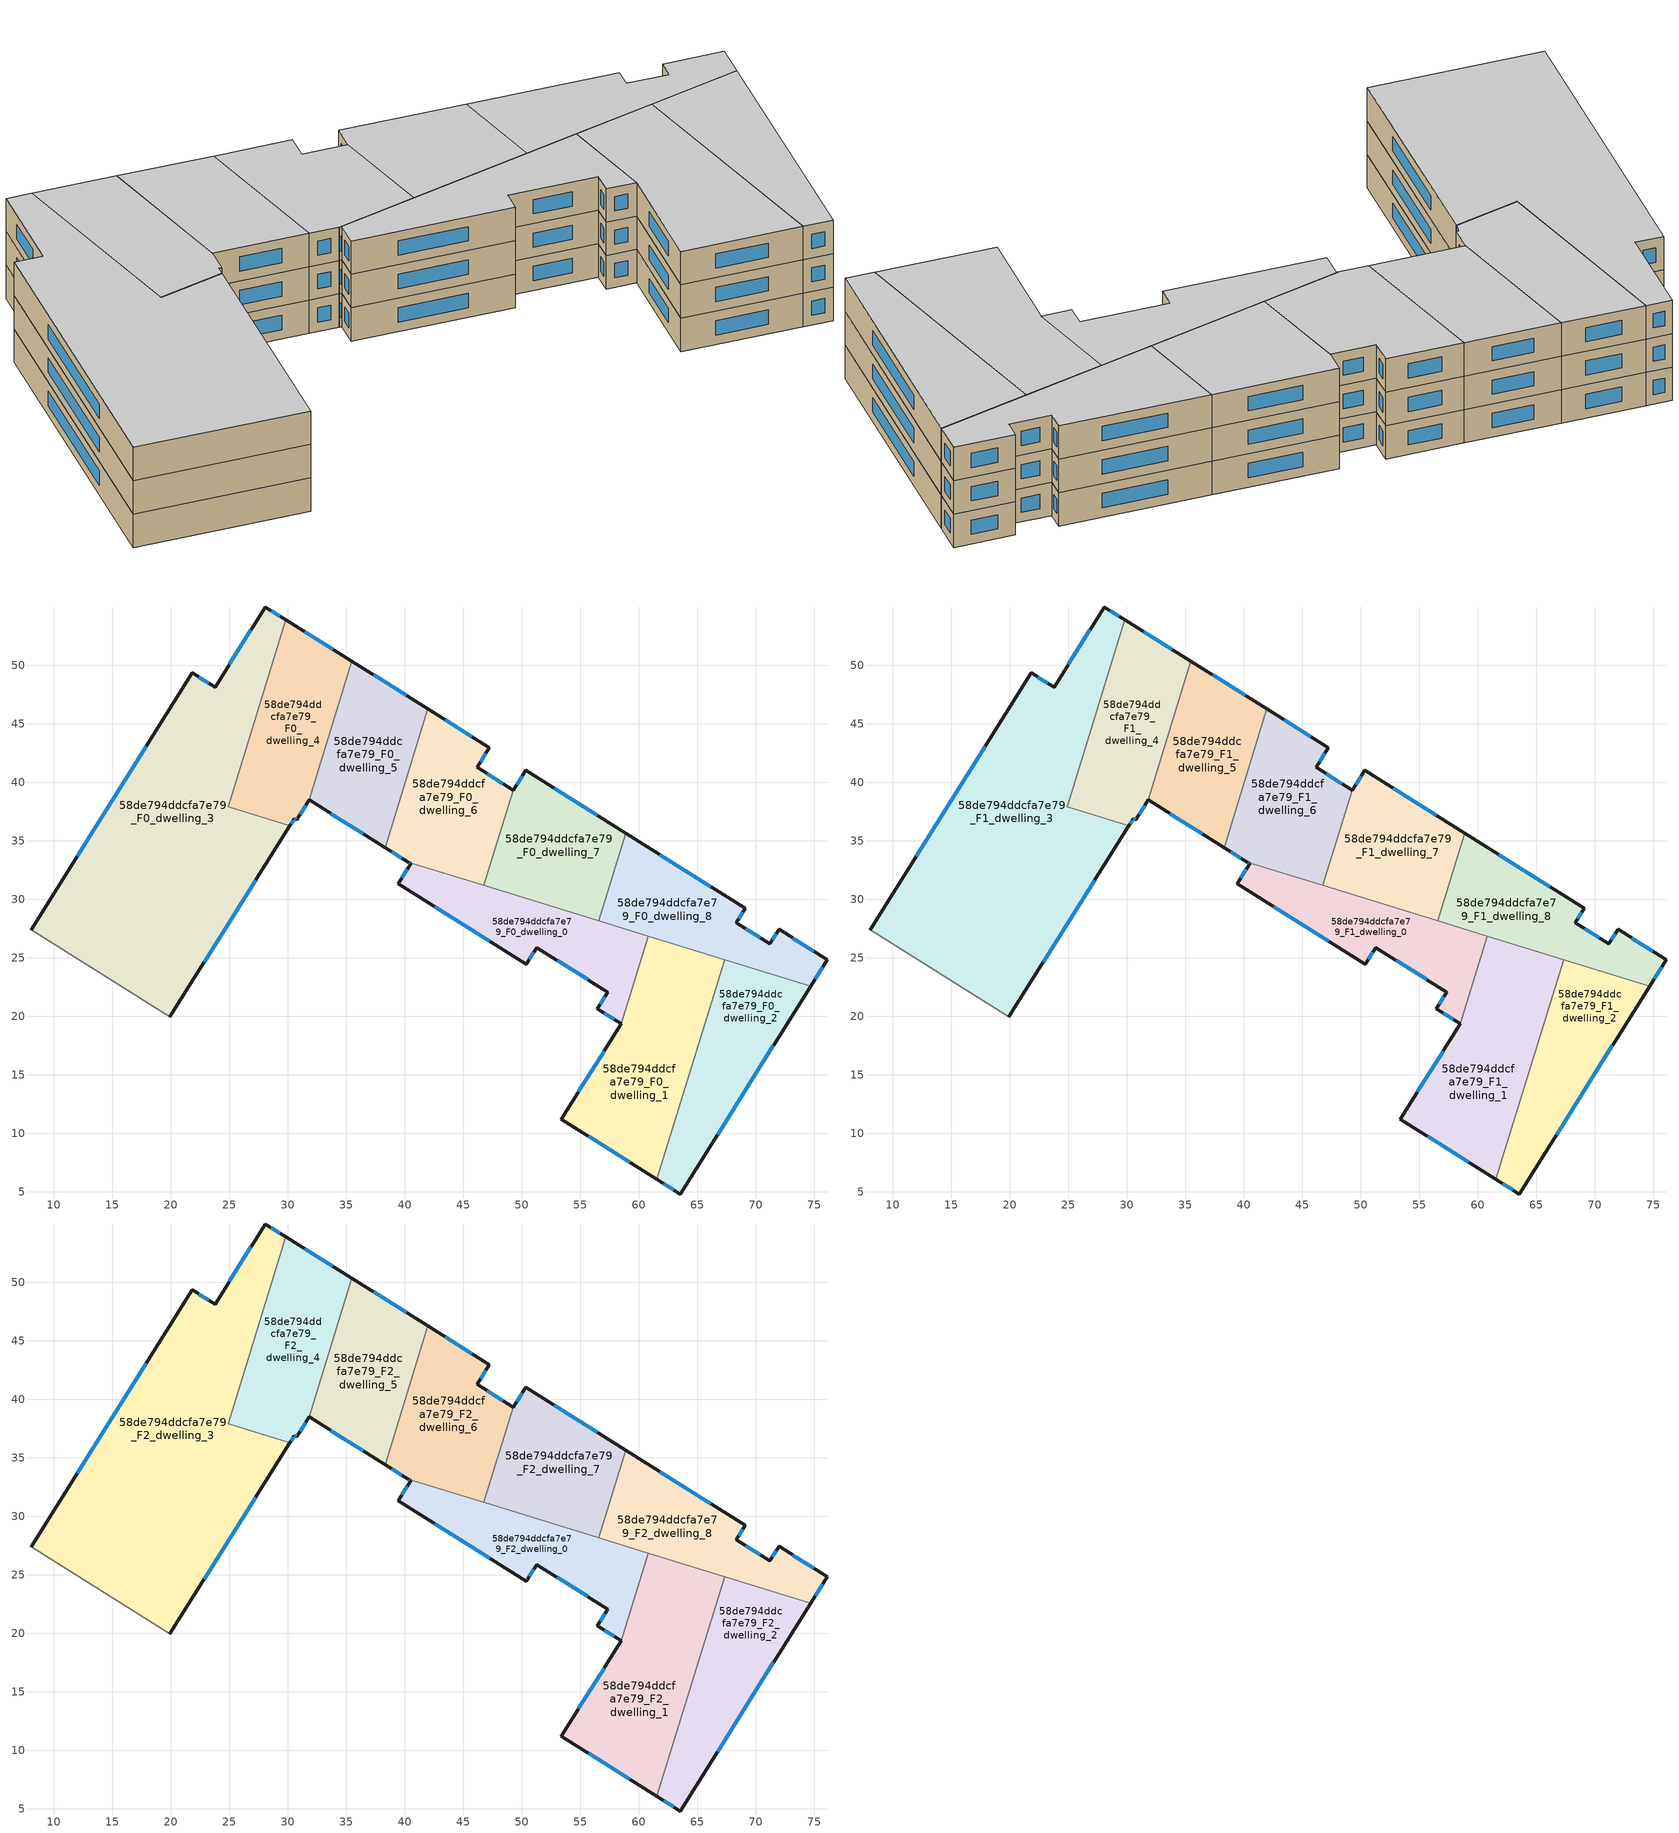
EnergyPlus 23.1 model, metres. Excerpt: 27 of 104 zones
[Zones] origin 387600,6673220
58de794ddcfa7e79_F0_dwelling_0
 floor ground (EU_floor_Construction): 60.82,26.85 58.51,19.36 56.47,20.63 57.36,22.06 51.29,25.87 50.4,24.45 39.44,31.32 40.51,33.04 40.32,33.16 z0
 wall outside (EU_wall_Construction): 40.32,33.16 40.51,33.04 39.44,31.32 50.4,24.45 51.29,25.87 57.36,22.06 56.47,20.63 58.51,19.36 z0:3
 wall to 58de794ddcfa7e79_F0_dwelling_1 (EU_wall_Construction): 58.51,19.36 60.82,26.85 z0:3
 wall to 58de794ddcfa7e79_F0_dwelling_7 (EU_wall_Construction): 56.57,28.16 46.78,31.17 z0:3
 wall to 58de794ddcfa7e79_F0_dwelling_6 (EU_wall_Construction): 46.78,31.17 40.32,33.16 z0:3
 wall to 58de794ddcfa7e79_F0_dwelling_8 (EU_wall_Construction): 60.81,26.85 56.57,28.16 z0:3
 window (EU_Window_Construction): 40.21,32.55 39.75,31.81 / 40.37,33.13 40.46,33.07 / 57.06,20.27 57.93,19.72 / 57.11,21.66 56.73,21.04 / 53.03,24.78 55.63,23.15 / 50.66,24.85 51.04,25.46 / 42.57,29.36 47.27,26.41 z0.86:2.14
58de794ddcfa7e79_F0_dwelling_1
 floor ground (EU_floor_Construction): 67.35,24.84 61.56,6.06 53.38,11.19 58.51,19.36 60.82,26.85 z0
 wall outside (EU_wall_Construction): 58.51,19.36 53.38,11.19 61.56,6.06 z0:3
 wall to 58de794ddcfa7e79_F0_dwelling_2 (EU_wall_Construction): 61.56,6.06 67.35,24.84 z0:3
 wall to 58de794ddcfa7e79_F0_dwelling_8 (EU_wall_Construction): 67.35,24.84 60.82,26.85 z0:3
 window (EU_Window_Construction): 55.72,9.72 59.23,7.52 / 57.04,17.03 54.85,13.53 z0.86:2.14
58de794ddcfa7e79_F0_dwelling_2
 floor ground (EU_floor_Construction): 74.7,22.58 63.55,4.81 61.56,6.06 67.35,24.84 z0
 wall outside (EU_wall_Construction): 61.56,6.06 63.55,4.81 74.7,22.58 z0:3
 wall to 58de794ddcfa7e79_F0_dwelling_8 (EU_wall_Construction): 74.7,22.58 67.35,24.84 z0:3
 window (EU_Window_Construction): 66.74,9.89 71.52,17.5 / 62.13,5.7 62.98,5.17 z0.86:2.14
58de794ddcfa7e79_F0_dwelling_3
 floor ground (EU_floor_Construction): 29.83,53.88 24.91,37.9 30.19,36.28 19.94,19.95 8.09,27.39 21.86,49.33 23.8,48.11 28.1,54.97 z0
 wall outside (EU_wall_Construction): 29.83,53.88 28.1,54.97 23.8,48.11 21.86,49.33 8.09,27.39 / 19.94,19.95 30.19,36.28 z0:3
 wall to 58de794ddcfa7e79_F0_dwelling_4 (EU_wall_Construction): 30.19,36.28 24.91,37.9 29.83,53.88 z0:3
 wall adiabatic (EU_wall_Construction): 8.09,27.39 19.94,19.95 z0:3
 window (EU_Window_Construction): 23.24,48.46 22.41,48.98 / 26.87,53.01 25.03,50.07 / 29.34,54.19 28.59,54.66 / 22.87,24.62 27.26,31.61 / 17.92,43.07 12.02,33.66 z0.86:2.14
58de794ddcfa7e79_F0_dwelling_4
 floor ground (EU_floor_Construction): 35.49,50.33 31.84,38.48 30.76,36.77 30.57,36.89 30.19,36.28 24.91,37.9 29.83,53.88 z0
 wall outside (EU_wall_Construction): 35.49,50.33 29.83,53.88 / 30.19,36.28 30.57,36.89 30.76,36.77 31.84,38.48 z0:3
 wall to 58de794ddcfa7e79_F0_dwelling_5 (EU_wall_Construction): 31.84,38.48 35.49,50.33 z0:3
 window (EU_Window_Construction): 33.87,51.35 31.45,52.87 / 31.07,37.26 31.53,37.99 / 30.63,36.86 30.71,36.8 / 30.3,36.45 30.46,36.72 z0.86:2.14
58de794ddcfa7e79_F0_dwelling_5
 floor ground (EU_floor_Construction): 41.98,46.26 38.33,34.41 31.84,38.48 35.49,50.33 z0
 wall outside (EU_wall_Construction): 41.98,46.26 35.49,50.33 / 31.84,38.48 38.33,34.41 z0:3
 wall to 58de794ddcfa7e79_F0_dwelling_6 (EU_wall_Construction): 38.33,34.41 41.98,46.26 z0:3
 window (EU_Window_Construction): 40.12,47.42 37.34,49.17 / 33.69,37.32 36.47,35.57 z0.86:2.14
58de794ddcfa7e79_F0_dwelling_6
 floor ground (EU_floor_Construction): 47.25,42.95 46.2,41.27 49.29,39.32 46.78,31.17 40.32,33.16 38.33,34.41 41.98,46.26 z0
 wall outside (EU_wall_Construction): 38.33,34.41 40.32,33.16 / 49.29,39.32 46.2,41.27 47.25,42.95 41.98,46.26 z0:3
 wall to 58de794ddcfa7e79_F0_dwelling_7 (EU_wall_Construction): 46.78,31.17 49.29,39.32 z0:3
 window (EU_Window_Construction): 38.9,34.05 39.75,33.52 / 45.74,43.89 43.48,45.31 / 46.5,41.75 46.95,42.47 / 48.41,39.87 47.08,40.71 z0.86:2.14
58de794ddcfa7e79_F0_dwelling_7
 floor ground (EU_floor_Construction): 58.88,35.65 56.57,28.16 46.78,31.17 49.29,39.32 50.35,41 z0
 wall outside (EU_wall_Construction): 58.88,35.65 50.35,41 49.29,39.32 z0:3
 wall to 58de794ddcfa7e79_F0_dwelling_8 (EU_wall_Construction): 56.57,28.16 58.88,35.65 z0:3
 window (EU_Window_Construction): 50.05,40.52 49.59,39.8 / 56.44,37.18 52.79,39.47 z0.86:2.14
58de794ddcfa7e79_F0_dwelling_8
 floor ground (EU_floor_Construction): 71.99,27.42 76.12,24.83 74.7,22.58 56.57,28.16 58.88,35.65 69.1,29.24 68.32,27.99 71.21,26.18 z0
 wall outside (EU_wall_Construction): 74.7,22.58 76.12,24.83 71.99,27.42 71.21,26.18 68.32,27.99 69.1,29.24 58.88,35.65 z0:3
 window (EU_Window_Construction): 71.77,27.07 71.43,26.53 / 74.94,25.57 73.17,26.68 / 75.11,23.22 75.71,24.19 / 66.18,31.07 61.8,33.82 / 68.54,28.35 68.87,28.88 / 70.38,26.7 69.14,27.47 z0.86:2.14
58de794ddcfa7e79_F1_dwelling_0
 floor to 58de794ddcfa7e79_F0_dwelling_0 (EU_floor_Construction): 60.82,26.85 58.51,19.36 56.47,20.63 57.36,22.06 51.29,25.87 50.4,24.45 39.44,31.32 40.51,33.04 40.32,33.16 z3
 wall outside (EU_wall_Construction): 40.32,33.16 40.51,33.04 39.44,31.32 50.4,24.45 51.29,25.87 57.36,22.06 56.47,20.63 58.51,19.36 z3:6
 wall to 58de794ddcfa7e79_F1_dwelling_1 (EU_wall_Construction): 58.51,19.36 60.82,26.85 z3:6
 wall to 58de794ddcfa7e79_F1_dwelling_7 (EU_wall_Construction): 56.57,28.16 46.78,31.17 z3:6
 wall to 58de794ddcfa7e79_F1_dwelling_6 (EU_wall_Construction): 46.78,31.17 40.32,33.16 z3:6
 wall to 58de794ddcfa7e79_F1_dwelling_8 (EU_wall_Construction): 60.81,26.85 56.57,28.16 z3:6
 window (EU_Window_Construction): 40.21,32.55 39.75,31.81 / 40.37,33.13 40.46,33.07 / 57.06,20.27 57.93,19.72 / 57.11,21.66 56.73,21.04 / 53.03,24.78 55.63,23.15 / 50.66,24.85 51.04,25.46 / 42.57,29.36 47.27,26.41 z3.86:5.14
58de794ddcfa7e79_F1_dwelling_1
 floor to 58de794ddcfa7e79_F0_dwelling_1 (EU_floor_Construction): 67.35,24.84 61.56,6.06 53.38,11.19 58.51,19.36 60.82,26.85 z3
 wall outside (EU_wall_Construction): 58.51,19.36 53.38,11.19 61.56,6.06 z3:6
 wall to 58de794ddcfa7e79_F1_dwelling_2 (EU_wall_Construction): 61.56,6.06 67.35,24.84 z3:6
 wall to 58de794ddcfa7e79_F1_dwelling_8 (EU_wall_Construction): 67.35,24.84 60.82,26.85 z3:6
 window (EU_Window_Construction): 55.72,9.72 59.23,7.52 / 57.04,17.03 54.85,13.53 z3.86:5.14
58de794ddcfa7e79_F1_dwelling_2
 floor to 58de794ddcfa7e79_F0_dwelling_2 (EU_floor_Construction): 74.7,22.58 63.55,4.81 61.56,6.06 67.35,24.84 z3
 wall outside (EU_wall_Construction): 61.56,6.06 63.55,4.81 74.7,22.58 z3:6
 wall to 58de794ddcfa7e79_F1_dwelling_8 (EU_wall_Construction): 74.7,22.58 67.35,24.84 z3:6
 window (EU_Window_Construction): 66.74,9.89 71.52,17.5 / 62.13,5.7 62.98,5.17 z3.86:5.14
58de794ddcfa7e79_F1_dwelling_3
 floor to 58de794ddcfa7e79_F0_dwelling_3 (EU_floor_Construction): 29.83,53.88 24.91,37.9 30.19,36.28 19.94,19.95 8.09,27.39 21.86,49.33 23.8,48.11 28.1,54.97 z3
 wall outside (EU_wall_Construction): 29.83,53.88 28.1,54.97 23.8,48.11 21.86,49.33 8.09,27.39 / 19.94,19.95 30.19,36.28 z3:6
 wall to 58de794ddcfa7e79_F1_dwelling_4 (EU_wall_Construction): 30.19,36.28 24.91,37.9 29.83,53.88 z3:6
 wall adiabatic (EU_wall_Construction): 8.09,27.39 19.94,19.95 z3:6
 window (EU_Window_Construction): 23.24,48.46 22.41,48.98 / 26.87,53.01 25.03,50.07 / 29.34,54.19 28.59,54.66 / 22.87,24.62 27.26,31.61 / 17.92,43.07 12.02,33.66 z3.86:5.14
58de794ddcfa7e79_F1_dwelling_4
 floor to 58de794ddcfa7e79_F0_dwelling_4 (EU_floor_Construction): 35.49,50.33 31.84,38.48 30.76,36.77 30.57,36.89 30.19,36.28 24.91,37.9 29.83,53.88 z3
 wall outside (EU_wall_Construction): 35.49,50.33 29.83,53.88 / 30.19,36.28 30.57,36.89 30.76,36.77 31.84,38.48 z3:6
 wall to 58de794ddcfa7e79_F1_dwelling_5 (EU_wall_Construction): 31.84,38.48 35.49,50.33 z3:6
 window (EU_Window_Construction): 33.87,51.35 31.45,52.87 / 31.07,37.26 31.53,37.99 / 30.63,36.86 30.71,36.8 / 30.3,36.45 30.46,36.72 z3.86:5.14
58de794ddcfa7e79_F1_dwelling_5
 floor to 58de794ddcfa7e79_F0_dwelling_5 (EU_floor_Construction): 41.98,46.26 38.33,34.41 31.84,38.48 35.49,50.33 z3
 wall outside (EU_wall_Construction): 41.98,46.26 35.49,50.33 / 31.84,38.48 38.33,34.41 z3:6
 wall to 58de794ddcfa7e79_F1_dwelling_6 (EU_wall_Construction): 38.33,34.41 41.98,46.26 z3:6
 window (EU_Window_Construction): 40.12,47.42 37.34,49.17 / 33.69,37.32 36.47,35.57 z3.86:5.14
58de794ddcfa7e79_F1_dwelling_6
 floor to 58de794ddcfa7e79_F0_dwelling_6 (EU_floor_Construction): 47.25,42.95 46.2,41.27 49.29,39.32 46.78,31.17 40.32,33.16 38.33,34.41 41.98,46.26 z3
 wall outside (EU_wall_Construction): 38.33,34.41 40.32,33.16 / 49.29,39.32 46.2,41.27 47.25,42.95 41.98,46.26 z3:6
 wall to 58de794ddcfa7e79_F1_dwelling_7 (EU_wall_Construction): 46.78,31.17 49.29,39.32 z3:6
 window (EU_Window_Construction): 38.9,34.05 39.75,33.52 / 45.74,43.89 43.48,45.31 / 46.5,41.75 46.95,42.47 / 48.41,39.87 47.08,40.71 z3.86:5.14
58de794ddcfa7e79_F1_dwelling_7
 floor to 58de794ddcfa7e79_F0_dwelling_7 (EU_floor_Construction): 58.88,35.65 56.57,28.16 46.78,31.17 49.29,39.32 50.35,41 z3
 wall outside (EU_wall_Construction): 58.88,35.65 50.35,41 49.29,39.32 z3:6
 wall to 58de794ddcfa7e79_F1_dwelling_8 (EU_wall_Construction): 56.57,28.16 58.88,35.65 z3:6
 window (EU_Window_Construction): 50.05,40.52 49.59,39.8 / 56.44,37.18 52.79,39.47 z3.86:5.14
58de794ddcfa7e79_F1_dwelling_8
 floor to 58de794ddcfa7e79_F0_dwelling_8 (EU_floor_Construction): 71.99,27.42 76.12,24.83 74.7,22.58 56.57,28.16 58.88,35.65 69.1,29.24 68.32,27.99 71.21,26.18 z3
 wall outside (EU_wall_Construction): 74.7,22.58 76.12,24.83 71.99,27.42 71.21,26.18 68.32,27.99 69.1,29.24 58.88,35.65 z3:6
 window (EU_Window_Construction): 71.77,27.07 71.43,26.53 / 74.94,25.57 73.17,26.68 / 75.11,23.22 75.71,24.19 / 66.18,31.07 61.8,33.82 / 68.54,28.35 68.87,28.88 / 70.38,26.7 69.14,27.47 z3.86:5.14
58de794ddcfa7e79_F2_dwelling_0
 floor to 58de794ddcfa7e79_F1_dwelling_0 (EU_floor_Construction): 60.82,26.85 58.51,19.36 56.47,20.63 57.36,22.06 51.29,25.87 50.4,24.45 39.44,31.32 40.51,33.04 40.32,33.16 z6
 wall outside (EU_wall_Construction): 40.32,33.16 40.51,33.04 39.44,31.32 50.4,24.45 51.29,25.87 57.36,22.06 56.47,20.63 58.51,19.36 z6:9
 wall to 58de794ddcfa7e79_F2_dwelling_1 (EU_wall_Construction): 58.51,19.36 60.82,26.85 z6:9
 wall to 58de794ddcfa7e79_F2_dwelling_7 (EU_wall_Construction): 56.57,28.16 46.78,31.17 z6:9
 wall to 58de794ddcfa7e79_F2_dwelling_6 (EU_wall_Construction): 46.78,31.17 40.32,33.16 z6:9
 wall to 58de794ddcfa7e79_F2_dwelling_8 (EU_wall_Construction): 60.81,26.85 56.57,28.16 z6:9
 window (EU_Window_Construction): 40.21,32.55 39.75,31.81 / 40.37,33.13 40.46,33.07 / 57.06,20.27 57.93,19.72 / 57.11,21.66 56.73,21.04 / 53.03,24.78 55.63,23.15 / 50.66,24.85 51.04,25.46 / 42.57,29.36 47.27,26.41 z6.86:8.14
 ceiling to 58de794ddcfa7e79_F3_dwelling_0 (EU_floor_Construction): 58.51,19.36 60.82,26.85 40.32,33.16 40.51,33.04 39.44,31.32 50.4,24.45 51.29,25.87 57.36,22.06 56.47,20.63 z9
58de794ddcfa7e79_F2_dwelling_1
 floor to 58de794ddcfa7e79_F1_dwelling_1 (EU_floor_Construction): 67.35,24.84 61.56,6.06 53.38,11.19 58.51,19.36 60.82,26.85 z6
 wall outside (EU_wall_Construction): 58.51,19.36 53.38,11.19 61.56,6.06 z6:9
 wall to 58de794ddcfa7e79_F2_dwelling_2 (EU_wall_Construction): 61.56,6.06 67.35,24.84 z6:9
 wall to 58de794ddcfa7e79_F2_dwelling_8 (EU_wall_Construction): 67.35,24.84 60.82,26.85 z6:9
 window (EU_Window_Construction): 55.72,9.72 59.23,7.52 / 57.04,17.03 54.85,13.53 z6.86:8.14
 ceiling to 58de794ddcfa7e79_F3_dwelling_1 (EU_floor_Construction): 61.56,6.06 67.35,24.84 60.82,26.85 58.51,19.36 53.38,11.19 z9
58de794ddcfa7e79_F2_dwelling_2
 floor to 58de794ddcfa7e79_F1_dwelling_2 (EU_floor_Construction): 74.7,22.58 63.55,4.81 61.56,6.06 67.35,24.84 z6
 wall outside (EU_wall_Construction): 61.56,6.06 63.55,4.81 74.7,22.58 z6:9
 wall to 58de794ddcfa7e79_F2_dwelling_8 (EU_wall_Construction): 74.7,22.58 67.35,24.84 z6:9
 window (EU_Window_Construction): 66.74,9.89 71.52,17.5 / 62.13,5.7 62.98,5.17 z6.86:8.14
 ceiling to 58de794ddcfa7e79_F3_dwelling_2 (EU_floor_Construction): 63.55,4.81 74.7,22.58 67.35,24.84 61.56,6.06 z9
58de794ddcfa7e79_F2_dwelling_3
 floor to 58de794ddcfa7e79_F1_dwelling_3 (EU_floor_Construction): 29.83,53.88 24.91,37.9 30.19,36.28 19.94,19.95 8.09,27.39 21.86,49.33 23.8,48.11 28.1,54.97 z6
 wall outside (EU_wall_Construction): 29.83,53.88 28.1,54.97 23.8,48.11 21.86,49.33 8.09,27.39 / 19.94,19.95 30.19,36.28 z6:9
 wall to 58de794ddcfa7e79_F2_dwelling_4 (EU_wall_Construction): 30.19,36.28 24.91,37.9 29.83,53.88 z6:9
 wall adiabatic (EU_wall_Construction): 8.09,27.39 19.94,19.95 z6:9
 window (EU_Window_Construction): 23.24,48.46 22.41,48.98 / 26.87,53.01 25.03,50.07 / 29.34,54.19 28.59,54.66 / 22.87,24.62 27.26,31.61 / 17.92,43.07 12.02,33.66 z6.86:8.14
 ceiling to 58de794ddcfa7e79_F3_dwelling_3 (EU_floor_Construction): 19.94,19.95 30.19,36.28 24.91,37.9 29.83,53.88 28.1,54.97 23.8,48.11 21.86,49.33 8.09,27.39 z9
58de794ddcfa7e79_F2_dwelling_4
 floor to 58de794ddcfa7e79_F1_dwelling_4 (EU_floor_Construction): 35.49,50.33 31.84,38.48 30.76,36.77 30.57,36.89 30.19,36.28 24.91,37.9 29.83,53.88 z6
 wall outside (EU_wall_Construction): 35.49,50.33 29.83,53.88 / 30.19,36.28 30.57,36.89 30.76,36.77 31.84,38.48 z6:9
 wall to 58de794ddcfa7e79_F2_dwelling_5 (EU_wall_Construction): 31.84,38.48 35.49,50.33 z6:9
 window (EU_Window_Construction): 33.87,51.35 31.45,52.87 / 31.07,37.26 31.53,37.99 / 30.63,36.86 30.71,36.8 / 30.3,36.45 30.46,36.72 z6.86:8.14
 ceiling to 58de794ddcfa7e79_F3_dwelling_4 (EU_floor_Construction): 31.84,38.48 35.49,50.33 29.83,53.88 24.91,37.9 30.19,36.28 30.57,36.89 30.76,36.77 z9
58de794ddcfa7e79_F2_dwelling_5
 floor to 58de794ddcfa7e79_F1_dwelling_5 (EU_floor_Construction): 41.98,46.26 38.33,34.41 31.84,38.48 35.49,50.33 z6
 wall outside (EU_wall_Construction): 41.98,46.26 35.49,50.33 / 31.84,38.48 38.33,34.41 z6:9
 wall to 58de794ddcfa7e79_F2_dwelling_6 (EU_wall_Construction): 38.33,34.41 41.98,46.26 z6:9
 window (EU_Window_Construction): 40.12,47.42 37.34,49.17 / 33.69,37.32 36.47,35.57 z6.86:8.14
 ceiling to 58de794ddcfa7e79_F3_dwelling_5 (EU_floor_Construction): 38.33,34.41 41.98,46.26 35.49,50.33 31.84,38.48 z9
58de794ddcfa7e79_F2_dwelling_6
 floor to 58de794ddcfa7e79_F1_dwelling_6 (EU_floor_Construction): 47.25,42.95 46.2,41.27 49.29,39.32 46.78,31.17 40.32,33.16 38.33,34.41 41.98,46.26 z6
 wall outside (EU_wall_Construction): 38.33,34.41 40.32,33.16 / 49.29,39.32 46.2,41.27 47.25,42.95 41.98,46.26 z6:9
 wall to 58de794ddcfa7e79_F2_dwelling_7 (EU_wall_Construction): 46.78,31.17 49.29,39.32 z6:9
 window (EU_Window_Construction): 38.9,34.05 39.75,33.52 / 45.74,43.89 43.48,45.31 / 46.5,41.75 46.95,42.47 / 48.41,39.87 47.08,40.71 z6.86:8.14
 ceiling to 58de794ddcfa7e79_F3_dwelling_6 (EU_floor_Construction): 46.78,31.17 49.29,39.32 46.2,41.27 47.25,42.95 41.98,46.26 38.33,34.41 40.32,33.16 z9
58de794ddcfa7e79_F2_dwelling_7
 floor to 58de794ddcfa7e79_F1_dwelling_7 (EU_floor_Construction): 58.88,35.65 56.57,28.16 46.78,31.17 49.29,39.32 50.35,41 z6
 wall outside (EU_wall_Construction): 58.88,35.65 50.35,41 49.29,39.32 z6:9
 wall to 58de794ddcfa7e79_F2_dwelling_8 (EU_wall_Construction): 56.57,28.16 58.88,35.65 z6:9
 window (EU_Window_Construction): 50.05,40.52 49.59,39.8 / 56.44,37.18 52.79,39.47 z6.86:8.14
 ceiling to 58de794ddcfa7e79_F3_dwelling_7 (EU_floor_Construction): 56.57,28.16 58.88,35.65 50.35,41 49.29,39.32 46.78,31.17 z9
58de794ddcfa7e79_F2_dwelling_8
 floor to 58de794ddcfa7e79_F1_dwelling_8 (EU_floor_Construction): 71.99,27.42 76.12,24.83 74.7,22.58 56.57,28.16 58.88,35.65 69.1,29.24 68.32,27.99 71.21,26.18 z6
 wall outside (EU_wall_Construction): 74.7,22.58 76.12,24.83 71.99,27.42 71.21,26.18 68.32,27.99 69.1,29.24 58.88,35.65 z6:9
 window (EU_Window_Construction): 71.77,27.07 71.43,26.53 / 74.94,25.57 73.17,26.68 / 75.11,23.22 75.71,24.19 / 66.18,31.07 61.8,33.82 / 68.54,28.35 68.87,28.88 / 70.38,26.7 69.14,27.47 z6.86:8.14
 ceiling to 58de794ddcfa7e79_F3_dwelling_8 (EU_floor_Construction): 74.7,22.58 76.12,24.83 71.99,27.42 71.21,26.18 68.32,27.99 69.1,29.24 58.88,35.65 56.57,28.16 z9
[Building]
EU S2 Campaign: North Axis=0; Terrain=City; Solar Distribution=FullExterior
[Site:Location]
Helsinki-Vantaa.AP: Latitude=60.317; Longitude=24.963; Time Zone=2; Elevation=54.6
[SizingPeriod:WeatherFileDays]
AnnualSizingPeriod: Begin Month=1; Begin Day of Month=1; End Month=12; End Day of Month=31; Day of Week for Start Day=Monday; Use Weather File Daylight Saving Period=No; Use Weather File Rain and Snow Indicators=No
[MATERIAL]
EU_InternalMass_Material: Roughness=MediumRough; Thickness=0.1; Conductivity=1; Density=1800; Specific Heat=900; Thermal Absorptance=0.9; Solar Absorptance=0.7; Visible Absorptance=0.7
[MATERIAL:NOMASS] Roughness=MediumRough; Thermal Absorptance=0.9; Solar Absorptance=0.7; Visible Absorptance=0.7
Name | Thermal Resistance
EU_wall_NoMass | 5.91765
EU_floor_NoMass | 6.2875
[WINDOWMATERIAL:SIMPLEGLAZINGSYSTEM]
EU_Window_SimpleGlazing: UFactor=0.994035; Solar Heat Gain Coefficient=0.7; Visible Transmittance=0.7
[CONSTRUCTION]
EU_wall_Construction: EU_wall_NoMass
EU_floor_Construction: EU_floor_NoMass
EU_Window_Construction: EU_Window_SimpleGlazing
EU_InternalMass_Construction: EU_InternalMass_Material
[ZONE] Type=1; Multiplier=1; Ceiling Height=autocalculate; Floor Area=autocalculate; Part of Total Floor Area=Yes
Name | Volume
58de794ddcfa7e79_F0_dwelling_0; 58de794ddcfa7e79_F1_dwelling_0; 58de794ddcfa7e79_F2_dwelling_0 | 283.638
58de794ddcfa7e79_F0_dwelling_1; 58de794ddcfa7e79_F1_dwelling_1; 58de794ddcfa7e79_F2_dwelling_1 | 421.529
58de794ddcfa7e79_F0_dwelling_2; 58de794ddcfa7e79_F1_dwelling_2; 58de794ddcfa7e79_F2_dwelling_2 | 300.791
58de794ddcfa7e79_F0_dwelling_3; 58de794ddcfa7e79_F1_dwelling_3; 58de794ddcfa7e79_F2_dwelling_3 | 1019.98
58de794ddcfa7e79_F0_dwelling_4; 58de794ddcfa7e79_F1_dwelling_4; 58de794ddcfa7e79_F2_dwelling_4 | 303.579
58de794ddcfa7e79_F0_dwelling_5; 58de794ddcfa7e79_F1_dwelling_5; 58de794ddcfa7e79_F2_dwelling_5 | 275.238
58de794ddcfa7e79_F0_dwelling_6; 58de794ddcfa7e79_F1_dwelling_6; 58de794ddcfa7e79_F2_dwelling_6 | 297.292
58de794ddcfa7e79_F0_dwelling_7; 58de794ddcfa7e79_F1_dwelling_7; 58de794ddcfa7e79_F2_dwelling_7 | 281.511
58de794ddcfa7e79_F0_dwelling_8; 58de794ddcfa7e79_F1_dwelling_8; 58de794ddcfa7e79_F2_dwelling_8 | 289.388
[INTERNALMASS] Construction=EU_InternalMass_Construction
Name | Zone or ZoneList | Surface Area
58de794ddcfa7e79_F0_dwelling_0_EU_InternalMass | 58de794ddcfa7e79_F0_dwelling_0 | 94.546
58de794ddcfa7e79_F0_dwelling_1_EU_InternalMass | 58de794ddcfa7e79_F0_dwelling_1 | 140.51
58de794ddcfa7e79_F0_dwelling_2_EU_InternalMass | 58de794ddcfa7e79_F0_dwelling_2 | 100.264
58de794ddcfa7e79_F0_dwelling_3_EU_InternalMass | 58de794ddcfa7e79_F0_dwelling_3 | 339.994
58de794ddcfa7e79_F0_dwelling_4_EU_InternalMass | 58de794ddcfa7e79_F0_dwelling_4 | 101.193
58de794ddcfa7e79_F0_dwelling_5_EU_InternalMass | 58de794ddcfa7e79_F0_dwelling_5 | 91.7463
58de794ddcfa7e79_F0_dwelling_6_EU_InternalMass | 58de794ddcfa7e79_F0_dwelling_6 | 99.0975
58de794ddcfa7e79_F0_dwelling_7_EU_InternalMass | 58de794ddcfa7e79_F0_dwelling_7 | 93.8366
58de794ddcfa7e79_F0_dwelling_8_EU_InternalMass | 58de794ddcfa7e79_F0_dwelling_8 | 96.4626
58de794ddcfa7e79_F1_dwelling_0_EU_InternalMass | 58de794ddcfa7e79_F1_dwelling_0 | 94.546
58de794ddcfa7e79_F1_dwelling_1_EU_InternalMass | 58de794ddcfa7e79_F1_dwelling_1 | 140.51
58de794ddcfa7e79_F1_dwelling_2_EU_InternalMass | 58de794ddcfa7e79_F1_dwelling_2 | 100.264
58de794ddcfa7e79_F1_dwelling_3_EU_InternalMass | 58de794ddcfa7e79_F1_dwelling_3 | 339.994
58de794ddcfa7e79_F1_dwelling_4_EU_InternalMass | 58de794ddcfa7e79_F1_dwelling_4 | 101.193
58de794ddcfa7e79_F1_dwelling_5_EU_InternalMass | 58de794ddcfa7e79_F1_dwelling_5 | 91.7463
58de794ddcfa7e79_F1_dwelling_6_EU_InternalMass | 58de794ddcfa7e79_F1_dwelling_6 | 99.0975
58de794ddcfa7e79_F1_dwelling_7_EU_InternalMass | 58de794ddcfa7e79_F1_dwelling_7 | 93.8366
58de794ddcfa7e79_F1_dwelling_8_EU_InternalMass | 58de794ddcfa7e79_F1_dwelling_8 | 96.4626
58de794ddcfa7e79_F2_dwelling_0_EU_InternalMass | 58de794ddcfa7e79_F2_dwelling_0 | 94.546
58de794ddcfa7e79_F2_dwelling_1_EU_InternalMass | 58de794ddcfa7e79_F2_dwelling_1 | 140.51
58de794ddcfa7e79_F2_dwelling_2_EU_InternalMass | 58de794ddcfa7e79_F2_dwelling_2 | 100.264
58de794ddcfa7e79_F2_dwelling_3_EU_InternalMass | 58de794ddcfa7e79_F2_dwelling_3 | 339.994
58de794ddcfa7e79_F2_dwelling_4_EU_InternalMass | 58de794ddcfa7e79_F2_dwelling_4 | 101.193
58de794ddcfa7e79_F2_dwelling_5_EU_InternalMass | 58de794ddcfa7e79_F2_dwelling_5 | 91.7463
58de794ddcfa7e79_F2_dwelling_6_EU_InternalMass | 58de794ddcfa7e79_F2_dwelling_6 | 99.0975
58de794ddcfa7e79_F2_dwelling_7_EU_InternalMass | 58de794ddcfa7e79_F2_dwelling_7 | 93.8366
58de794ddcfa7e79_F2_dwelling_8_EU_InternalMass | 58de794ddcfa7e79_F2_dwelling_8 | 96.4626
[OTHEREQUIPMENT] Fuel Type=Electricity; Design Level Calculation Method=Watts/Area; Power per Zone Floor Area=1; Fraction Latent=0; Fraction Radiant=0; Fraction Lost=0; Carbon Dioxide Generation Rate=0; EndUse Subcategory=EU_Step8_InternalGains
Name | Zone or ZoneList or Space or SpaceList | Schedule
EU_Step8_InternalGain_58de794ddcfa7e79_F0_dwelling_0_f000 | 58de794ddcfa7e79_F0_dwelling_0 | EU_Step8_GainSchedule_58de794ddcfa7e79_F0_dwelling_0_f000
EU_Step8_InternalGain_58de794ddcfa7e79_F0_dwelling_1_f000 | 58de794ddcfa7e79_F0_dwelling_1 | EU_Step8_GainSchedule_58de794ddcfa7e79_F0_dwelling_1_f000
EU_Step8_InternalGain_58de794ddcfa7e79_F0_dwelling_2_f000 | 58de794ddcfa7e79_F0_dwelling_2 | EU_Step8_GainSchedule_58de794ddcfa7e79_F0_dwelling_2_f000
EU_Step8_InternalGain_58de794ddcfa7e79_F0_dwelling_3_f000 | 58de794ddcfa7e79_F0_dwelling_3 | EU_Step8_GainSchedule_58de794ddcfa7e79_F0_dwelling_3_f000
EU_Step8_InternalGain_58de794ddcfa7e79_F0_dwelling_4_f000 | 58de794ddcfa7e79_F0_dwelling_4 | EU_Step8_GainSchedule_58de794ddcfa7e79_F0_dwelling_4_f000
EU_Step8_InternalGain_58de794ddcfa7e79_F0_dwelling_5_f000 | 58de794ddcfa7e79_F0_dwelling_5 | EU_Step8_GainSchedule_58de794ddcfa7e79_F0_dwelling_5_f000
EU_Step8_InternalGain_58de794ddcfa7e79_F0_dwelling_6_f000 | 58de794ddcfa7e79_F0_dwelling_6 | EU_Step8_GainSchedule_58de794ddcfa7e79_F0_dwelling_6_f000
EU_Step8_InternalGain_58de794ddcfa7e79_F0_dwelling_7_f000 | 58de794ddcfa7e79_F0_dwelling_7 | EU_Step8_GainSchedule_58de794ddcfa7e79_F0_dwelling_7_f000
EU_Step8_InternalGain_58de794ddcfa7e79_F0_dwelling_8_f000 | 58de794ddcfa7e79_F0_dwelling_8 | EU_Step8_GainSchedule_58de794ddcfa7e79_F0_dwelling_8_f000
EU_Step8_InternalGain_58de794ddcfa7e79_F1_dwelling_0_f000 | 58de794ddcfa7e79_F1_dwelling_0 | EU_Step8_GainSchedule_58de794ddcfa7e79_F1_dwelling_0_f000
EU_Step8_InternalGain_58de794ddcfa7e79_F1_dwelling_1_f000 | 58de794ddcfa7e79_F1_dwelling_1 | EU_Step8_GainSchedule_58de794ddcfa7e79_F1_dwelling_1_f000
EU_Step8_InternalGain_58de794ddcfa7e79_F1_dwelling_2_f000 | 58de794ddcfa7e79_F1_dwelling_2 | EU_Step8_GainSchedule_58de794ddcfa7e79_F1_dwelling_2_f000
EU_Step8_InternalGain_58de794ddcfa7e79_F1_dwelling_3_f000 | 58de794ddcfa7e79_F1_dwelling_3 | EU_Step8_GainSchedule_58de794ddcfa7e79_F1_dwelling_3_f000
EU_Step8_InternalGain_58de794ddcfa7e79_F1_dwelling_4_f000 | 58de794ddcfa7e79_F1_dwelling_4 | EU_Step8_GainSchedule_58de794ddcfa7e79_F1_dwelling_4_f000
EU_Step8_InternalGain_58de794ddcfa7e79_F1_dwelling_5_f000 | 58de794ddcfa7e79_F1_dwelling_5 | EU_Step8_GainSchedule_58de794ddcfa7e79_F1_dwelling_5_f000
EU_Step8_InternalGain_58de794ddcfa7e79_F1_dwelling_6_f000 | 58de794ddcfa7e79_F1_dwelling_6 | EU_Step8_GainSchedule_58de794ddcfa7e79_F1_dwelling_6_f000
EU_Step8_InternalGain_58de794ddcfa7e79_F1_dwelling_7_f000 | 58de794ddcfa7e79_F1_dwelling_7 | EU_Step8_GainSchedule_58de794ddcfa7e79_F1_dwelling_7_f000
EU_Step8_InternalGain_58de794ddcfa7e79_F1_dwelling_8_f000 | 58de794ddcfa7e79_F1_dwelling_8 | EU_Step8_GainSchedule_58de794ddcfa7e79_F1_dwelling_8_f000
EU_Step8_InternalGain_58de794ddcfa7e79_F2_dwelling_0_f000 | 58de794ddcfa7e79_F2_dwelling_0 | EU_Step8_GainSchedule_58de794ddcfa7e79_F2_dwelling_0_f000
EU_Step8_InternalGain_58de794ddcfa7e79_F2_dwelling_1_f000 | 58de794ddcfa7e79_F2_dwelling_1 | EU_Step8_GainSchedule_58de794ddcfa7e79_F2_dwelling_1_f000
EU_Step8_InternalGain_58de794ddcfa7e79_F2_dwelling_2_f000 | 58de794ddcfa7e79_F2_dwelling_2 | EU_Step8_GainSchedule_58de794ddcfa7e79_F2_dwelling_2_f000
EU_Step8_InternalGain_58de794ddcfa7e79_F2_dwelling_3_f000 | 58de794ddcfa7e79_F2_dwelling_3 | EU_Step8_GainSchedule_58de794ddcfa7e79_F2_dwelling_3_f000
EU_Step8_InternalGain_58de794ddcfa7e79_F2_dwelling_4_f000 | 58de794ddcfa7e79_F2_dwelling_4 | EU_Step8_GainSchedule_58de794ddcfa7e79_F2_dwelling_4_f000
EU_Step8_InternalGain_58de794ddcfa7e79_F2_dwelling_5_f000 | 58de794ddcfa7e79_F2_dwelling_5 | EU_Step8_GainSchedule_58de794ddcfa7e79_F2_dwelling_5_f000
EU_Step8_InternalGain_58de794ddcfa7e79_F2_dwelling_6_f000 | 58de794ddcfa7e79_F2_dwelling_6 | EU_Step8_GainSchedule_58de794ddcfa7e79_F2_dwelling_6_f000
EU_Step8_InternalGain_58de794ddcfa7e79_F2_dwelling_7_f000 | 58de794ddcfa7e79_F2_dwelling_7 | EU_Step8_GainSchedule_58de794ddcfa7e79_F2_dwelling_7_f000
EU_Step8_InternalGain_58de794ddcfa7e79_F2_dwelling_8_f000 | 58de794ddcfa7e79_F2_dwelling_8 | EU_Step8_GainSchedule_58de794ddcfa7e79_F2_dwelling_8_f000
[ZONEVENTILATION:DESIGNFLOWRATE] Schedule=EU_AlwaysOn; Design Flow Rate Calculation Method=AirChanges/Hour; Air Changes per Hour=0.596421; Ventilation Type=Natural; Fan Pressure Rise=0; Fan Total Efficiency=1; Constant Term Coefficient=1; Temperature Term Coefficient=0; Velocity Term Coefficient=0; Velocity Squared Term Coefficient=0; Minimum Indoor Temperature=-100; Maximum Indoor Temperature=100; Delta Temperature=-100; Minimum Outdoor Temperature=-100; Maximum Outdoor Temperature=100; Maximum Wind Speed=40
Name | Zone or ZoneList or Space or SpaceList
EU_ConstantAir_58de794ddcfa7e79_F0_dwelling_0 | 58de794ddcfa7e79_F0_dwelling_0
EU_ConstantAir_58de794ddcfa7e79_F0_dwelling_1 | 58de794ddcfa7e79_F0_dwelling_1
EU_ConstantAir_58de794ddcfa7e79_F0_dwelling_2 | 58de794ddcfa7e79_F0_dwelling_2
EU_ConstantAir_58de794ddcfa7e79_F0_dwelling_3 | 58de794ddcfa7e79_F0_dwelling_3
EU_ConstantAir_58de794ddcfa7e79_F0_dwelling_4 | 58de794ddcfa7e79_F0_dwelling_4
EU_ConstantAir_58de794ddcfa7e79_F0_dwelling_5 | 58de794ddcfa7e79_F0_dwelling_5
EU_ConstantAir_58de794ddcfa7e79_F0_dwelling_6 | 58de794ddcfa7e79_F0_dwelling_6
EU_ConstantAir_58de794ddcfa7e79_F0_dwelling_7 | 58de794ddcfa7e79_F0_dwelling_7
EU_ConstantAir_58de794ddcfa7e79_F0_dwelling_8 | 58de794ddcfa7e79_F0_dwelling_8
EU_ConstantAir_58de794ddcfa7e79_F1_dwelling_0 | 58de794ddcfa7e79_F1_dwelling_0
EU_ConstantAir_58de794ddcfa7e79_F1_dwelling_1 | 58de794ddcfa7e79_F1_dwelling_1
EU_ConstantAir_58de794ddcfa7e79_F1_dwelling_2 | 58de794ddcfa7e79_F1_dwelling_2
EU_ConstantAir_58de794ddcfa7e79_F1_dwelling_3 | 58de794ddcfa7e79_F1_dwelling_3
EU_ConstantAir_58de794ddcfa7e79_F1_dwelling_4 | 58de794ddcfa7e79_F1_dwelling_4
EU_ConstantAir_58de794ddcfa7e79_F1_dwelling_5 | 58de794ddcfa7e79_F1_dwelling_5
EU_ConstantAir_58de794ddcfa7e79_F1_dwelling_6 | 58de794ddcfa7e79_F1_dwelling_6
EU_ConstantAir_58de794ddcfa7e79_F1_dwelling_7 | 58de794ddcfa7e79_F1_dwelling_7
EU_ConstantAir_58de794ddcfa7e79_F1_dwelling_8 | 58de794ddcfa7e79_F1_dwelling_8
EU_ConstantAir_58de794ddcfa7e79_F2_dwelling_0 | 58de794ddcfa7e79_F2_dwelling_0
EU_ConstantAir_58de794ddcfa7e79_F2_dwelling_1 | 58de794ddcfa7e79_F2_dwelling_1
EU_ConstantAir_58de794ddcfa7e79_F2_dwelling_2 | 58de794ddcfa7e79_F2_dwelling_2
EU_ConstantAir_58de794ddcfa7e79_F2_dwelling_3 | 58de794ddcfa7e79_F2_dwelling_3
EU_ConstantAir_58de794ddcfa7e79_F2_dwelling_4 | 58de794ddcfa7e79_F2_dwelling_4
EU_ConstantAir_58de794ddcfa7e79_F2_dwelling_5 | 58de794ddcfa7e79_F2_dwelling_5
EU_ConstantAir_58de794ddcfa7e79_F2_dwelling_6 | 58de794ddcfa7e79_F2_dwelling_6
EU_ConstantAir_58de794ddcfa7e79_F2_dwelling_7 | 58de794ddcfa7e79_F2_dwelling_7
EU_ConstantAir_58de794ddcfa7e79_F2_dwelling_8 | 58de794ddcfa7e79_F2_dwelling_8
[HVACTEMPLATE:THERMOSTAT] Constant Heating Setpoint=20; Constant Cooling Setpoint=50
EU_HeatOnly_58de794ddcfa7e79_F0_dwelling_0; EU_HeatOnly_58de794ddcfa7e79_F0_dwelling_1; EU_HeatOnly_58de794ddcfa7e79_F0_dwelling_2; EU_HeatOnly_58de794ddcfa7e79_F0_dwelling_3; EU_HeatOnly_58de794ddcfa7e79_F0_dwelling_4; EU_HeatOnly_58de794ddcfa7e79_F0_dwelling_5; EU_HeatOnly_58de794ddcfa7e79_F0_dwelling_6; EU_HeatOnly_58de794ddcfa7e79_F0_dwelling_7; EU_HeatOnly_58de794ddcfa7e79_F0_dwelling_8; EU_HeatOnly_58de794ddcfa7e79_F1_dwelling_0; EU_HeatOnly_58de794ddcfa7e79_F1_dwelling_1; EU_HeatOnly_58de794ddcfa7e79_F1_dwelling_2; EU_HeatOnly_58de794ddcfa7e79_F1_dwelling_3; EU_HeatOnly_58de794ddcfa7e79_F1_dwelling_4; EU_HeatOnly_58de794ddcfa7e79_F1_dwelling_5; EU_HeatOnly_58de794ddcfa7e79_F1_dwelling_6; EU_HeatOnly_58de794ddcfa7e79_F1_dwelling_7; EU_HeatOnly_58de794ddcfa7e79_F1_dwelling_8; EU_HeatOnly_58de794ddcfa7e79_F2_dwelling_0; EU_HeatOnly_58de794ddcfa7e79_F2_dwelling_1; EU_HeatOnly_58de794ddcfa7e79_F2_dwelling_2; EU_HeatOnly_58de794ddcfa7e79_F2_dwelling_3; EU_HeatOnly_58de794ddcfa7e79_F2_dwelling_4; EU_HeatOnly_58de794ddcfa7e79_F2_dwelling_5; EU_HeatOnly_58de794ddcfa7e79_F2_dwelling_6; EU_HeatOnly_58de794ddcfa7e79_F2_dwelling_7; EU_HeatOnly_58de794ddcfa7e79_F2_dwelling_8; EU_HeatOnly_58de794ddcfa7e79_F3_dwelling_0; EU_HeatOnly_58de794ddcfa7e79_F3_dwelling_1; EU_HeatOnly_58de794ddcfa7e79_F3_dwelling_2; EU_HeatOnly_58de794ddcfa7e79_F3_dwelling_3; EU_HeatOnly_58de794ddcfa7e79_F3_dwelling_4; EU_HeatOnly_58de794ddcfa7e79_F3_dwelling_5; EU_HeatOnly_58de794ddcfa7e79_F3_dwelling_6; EU_HeatOnly_58de794ddcfa7e79_F3_dwelling_7; EU_HeatOnly_58de794ddcfa7e79_F3_dwelling_8; EU_HeatOnly_58de794ddcfa7e79_F4_dwelling_0; EU_HeatOnly_58de794ddcfa7e79_F4_dwelling_1; EU_HeatOnly_58de794ddcfa7e79_F4_dwelling_2; EU_HeatOnly_58de794ddcfa7e79_F4_dwelling_3; EU_HeatOnly_58de794ddcfa7e79_F4_dwelling_4; EU_HeatOnly_58de794ddcfa7e79_F4_dwelling_5; EU_HeatOnly_58de794ddcfa7e79_F4_dwelling_6; EU_HeatOnly_58de794ddcfa7e79_F4_dwelling_7; EU_HeatOnly_58de794ddcfa7e79_F4_dwelling_8; EU_HeatOnly_58de794ddcfa7e79_F5_dwelling_0; EU_HeatOnly_58de794ddcfa7e79_F5_dwelling_1; EU_HeatOnly_58de794ddcfa7e79_F5_dwelling_2; EU_HeatOnly_58de794ddcfa7e79_F5_dwelling_3; EU_HeatOnly_58de794ddcfa7e79_F5_dwelling_4; EU_HeatOnly_58de794ddcfa7e79_F5_dwelling_5; EU_HeatOnly_58de794ddcfa7e79_F5_dwelling_6; EU_HeatOnly_58de794ddcfa7e79_F5_dwelling_7; EU_HeatOnly_58de794ddcfa7e79_F5_dwelling_8; EU_HeatOnly_58de794ddcfa7e79_F6_dwelling_0; EU_HeatOnly_58de794ddcfa7e79_F6_dwelling_1; EU_HeatOnly_58de794ddcfa7e79_F6_dwelling_2; EU_HeatOnly_58de794ddcfa7e79_F6_dwelling_3; EU_HeatOnly_58de794ddcfa7e79_F6_dwelling_4; EU_HeatOnly_58de794ddcfa7e79_F6_dwelling_5; EU_HeatOnly_58de794ddcfa7e79_F6_dwelling_6; EU_HeatOnly_58de794ddcfa7e79_F6_dwelling_7; EU_HeatOnly_58de794ddcfa7e79_F6_dwelling_8; EU_HeatOnly_58de794ddcfa7e79_F7_dwelling_0; EU_HeatOnly_58de794ddcfa7e79_F7_dwelling_1; EU_HeatOnly_58de794ddcfa7e79_F7_dwelling_2; EU_HeatOnly_58de794ddcfa7e79_F7_dwelling_3; EU_HeatOnly_58de794ddcfa7e79_F7_dwelling_4; EU_HeatOnly_58de794ddcfa7e79_F7_dwelling_5; EU_HeatOnly_58de794ddcfa7e79_F7_dwelling_6; EU_HeatOnly_58de794ddcfa7e79_F7_dwelling_7; EU_HeatOnly_58de794ddcfa7e79_F7_dwelling_8; EU_HeatOnly_58de794ddcfa7e79_F8_dwelling_0; EU_HeatOnly_58de794ddcfa7e79_F8_dwelling_1; EU_HeatOnly_58de794ddcfa7e79_F8_dwelling_2; EU_HeatOnly_58de794ddcfa7e79_F8_dwelling_3; EU_HeatOnly_58de794ddcfa7e79_F8_dwelling_4; EU_HeatOnly_58de794ddcfa7e79_F8_dwelling_5; EU_HeatOnly_58de794ddcfa7e79_F8_dwelling_6; EU_HeatOnly_58de794ddcfa7e79_F8_dwelling_7; EU_HeatOnly_58de794ddcfa7e79_F9_dwelling_0; EU_HeatOnly_58de794ddcfa7e79_F9_dwelling_1; EU_HeatOnly_58de794ddcfa7e79_F9_dwelling_2; EU_HeatOnly_58de794ddcfa7e79_F9_dwelling_3; EU_HeatOnly_58de794ddcfa7e79_F9_dwelling_4; EU_HeatOnly_58de794ddcfa7e79_F9_dwelling_5; EU_HeatOnly_58de794ddcfa7e79_F9_dwelling_6; EU_HeatOnly_58de794ddcfa7e79_F9_dwelling_7; EU_HeatOnly_58de794ddcfa7e79_F10_dwelling_0; EU_HeatOnly_58de794ddcfa7e79_F10_dwelling_1; EU_HeatOnly_58de794ddcfa7e79_F10_dwelling_2; EU_HeatOnly_58de794ddcfa7e79_F10_dwelling_3; EU_HeatOnly_58de794ddcfa7e79_F10_dwelling_4; EU_HeatOnly_58de794ddcfa7e79_F10_dwelling_5; EU_HeatOnly_58de794ddcfa7e79_F10_dwelling_6; EU_HeatOnly_58de794ddcfa7e79_F10_dwelling_7; EU_HeatOnly_58de794ddcfa7e79_F11_dwelling_0; EU_HeatOnly_58de794ddcfa7e79_F11_dwelling_1; EU_HeatOnly_58de794ddcfa7e79_F11_dwelling_2; EU_HeatOnly_58de794ddcfa7e79_F11_dwelling_3; EU_HeatOnly_58de794ddcfa7e79_F11_dwelling_4; EU_HeatOnly_58de794ddcfa7e79_F11_dwelling_5; EU_HeatOnly_58de794ddcfa7e79_F11_dwelling_6; EU_HeatOnly_58de794ddcfa7e79_F11_dwelling_7
[HVACTEMPLATE:ZONE:IDEALLOADSAIRSYSTEM] System Availability Schedule=EU_AlwaysOn; Maximum Heating Supply Air Temperature=50; Minimum Cooling Supply Air Temperature=13; Maximum Heating Supply Air Humidity Ratio=0.0156; Minimum Cooling Supply Air Humidity Ratio=0.0077; Heating Limit=NoLimit; Cooling Limit=NoLimit; Heating Availability Schedule=EU_AlwaysOn; Cooling Availability Schedule=EU_CoolingOff; Dehumidification Control Type=ConstantSensibleHeatRatio; Cooling Sensible Heat Ratio=0.7; Dehumidification Setpoint=60; Humidification Control Type=None; Humidification Setpoint=30; Outdoor Air Method=None; Outdoor Air Flow Rate per Person=0.00944; Outdoor Air Flow Rate per Zone Floor Area=0; Outdoor Air Flow Rate per Zone=0; Demand Controlled Ventilation Type=None; Outdoor Air Economizer Type=NoEconomizer; Heat Recovery Type=None; Sensible Heat Recovery Effectiveness=0.7; Latent Heat Recovery Effectiveness=0.65
Name | Template Thermostat
58de794ddcfa7e79_F0_dwelling_0 | EU_HeatOnly_58de794ddcfa7e79_F0_dwelling_0
58de794ddcfa7e79_F0_dwelling_1 | EU_HeatOnly_58de794ddcfa7e79_F0_dwelling_1
58de794ddcfa7e79_F0_dwelling_2 | EU_HeatOnly_58de794ddcfa7e79_F0_dwelling_2
58de794ddcfa7e79_F0_dwelling_3 | EU_HeatOnly_58de794ddcfa7e79_F0_dwelling_3
58de794ddcfa7e79_F0_dwelling_4 | EU_HeatOnly_58de794ddcfa7e79_F0_dwelling_4
58de794ddcfa7e79_F0_dwelling_5 | EU_HeatOnly_58de794ddcfa7e79_F0_dwelling_5
58de794ddcfa7e79_F0_dwelling_6 | EU_HeatOnly_58de794ddcfa7e79_F0_dwelling_6
58de794ddcfa7e79_F0_dwelling_7 | EU_HeatOnly_58de794ddcfa7e79_F0_dwelling_7
58de794ddcfa7e79_F0_dwelling_8 | EU_HeatOnly_58de794ddcfa7e79_F0_dwelling_8
58de794ddcfa7e79_F1_dwelling_0 | EU_HeatOnly_58de794ddcfa7e79_F1_dwelling_0
58de794ddcfa7e79_F1_dwelling_1 | EU_HeatOnly_58de794ddcfa7e79_F1_dwelling_1
58de794ddcfa7e79_F1_dwelling_2 | EU_HeatOnly_58de794ddcfa7e79_F1_dwelling_2
58de794ddcfa7e79_F1_dwelling_3 | EU_HeatOnly_58de794ddcfa7e79_F1_dwelling_3
58de794ddcfa7e79_F1_dwelling_4 | EU_HeatOnly_58de794ddcfa7e79_F1_dwelling_4
58de794ddcfa7e79_F1_dwelling_5 | EU_HeatOnly_58de794ddcfa7e79_F1_dwelling_5
58de794ddcfa7e79_F1_dwelling_6 | EU_HeatOnly_58de794ddcfa7e79_F1_dwelling_6
58de794ddcfa7e79_F1_dwelling_7 | EU_HeatOnly_58de794ddcfa7e79_F1_dwelling_7
58de794ddcfa7e79_F1_dwelling_8 | EU_HeatOnly_58de794ddcfa7e79_F1_dwelling_8
58de794ddcfa7e79_F2_dwelling_0 | EU_HeatOnly_58de794ddcfa7e79_F2_dwelling_0
58de794ddcfa7e79_F2_dwelling_1 | EU_HeatOnly_58de794ddcfa7e79_F2_dwelling_1
58de794ddcfa7e79_F2_dwelling_2 | EU_HeatOnly_58de794ddcfa7e79_F2_dwelling_2
58de794ddcfa7e79_F2_dwelling_3 | EU_HeatOnly_58de794ddcfa7e79_F2_dwelling_3
58de794ddcfa7e79_F2_dwelling_4 | EU_HeatOnly_58de794ddcfa7e79_F2_dwelling_4
58de794ddcfa7e79_F2_dwelling_5 | EU_HeatOnly_58de794ddcfa7e79_F2_dwelling_5
58de794ddcfa7e79_F2_dwelling_6 | EU_HeatOnly_58de794ddcfa7e79_F2_dwelling_6
58de794ddcfa7e79_F2_dwelling_7 | EU_HeatOnly_58de794ddcfa7e79_F2_dwelling_7
58de794ddcfa7e79_F2_dwelling_8 | EU_HeatOnly_58de794ddcfa7e79_F2_dwelling_8
[SIZING:ZONE] Zone Cooling Design Supply Air Temperature Input Method=SupplyAirTemperature; Zone Cooling Design Supply Air Temperature=13; Zone Heating Design Supply Air Temperature Input Method=SupplyAirTemperature; Zone Heating Design Supply Air Temperature=50; Zone Cooling Design Supply Air Humidity Ratio=0.008; Zone Heating Design Supply Air Humidity Ratio=0.008; Cooling Design Air Flow Method=DesignDay; Cooling Design Air Flow Rate=0; Cooling Minimum Air Flow per Zone Floor Area=0.000762; Cooling Minimum Air Flow=0; Cooling Minimum Air Flow Fraction=0.2; Heating Design Air Flow Method=DesignDay; Heating Design Air Flow Rate=0; Heating Maximum Air Flow per Zone Floor Area=0.002032; Heating Maximum Air Flow=0.141576; Heating Maximum Air Flow Fraction=0.3; Account for Dedicated Outdoor Air System=No; Dedicated Outdoor Air System Control Strategy=NeutralSupplyAir; Dedicated Outdoor Air Low Setpoint Temperature for Design=autosize; Dedicated Outdoor Air High Setpoint Temperature for Design=autosize; Zone Load Sizing Method=Sensible Load Only No Latent Load; Zone Latent Cooling Design Supply Air Humidity Ratio Input Method=HumidityRatioDifference; Zone Cooling Design Supply Air Humidity Ratio Difference=0.005; Zone Latent Heating Design Supply Air Humidity Ratio Input Method=HumidityRatioDifference; Zone Humidification Design Supply Air Humidity Ratio Difference=0.005
58de794ddcfa7e79_F0_dwelling_0; 58de794ddcfa7e79_F0_dwelling_1; 58de794ddcfa7e79_F0_dwelling_2; 58de794ddcfa7e79_F0_dwelling_3; 58de794ddcfa7e79_F0_dwelling_4; 58de794ddcfa7e79_F0_dwelling_5; 58de794ddcfa7e79_F0_dwelling_6; 58de794ddcfa7e79_F0_dwelling_7; 58de794ddcfa7e79_F0_dwelling_8; 58de794ddcfa7e79_F1_dwelling_0; 58de794ddcfa7e79_F1_dwelling_1; 58de794ddcfa7e79_F1_dwelling_2; 58de794ddcfa7e79_F1_dwelling_3; 58de794ddcfa7e79_F1_dwelling_4; 58de794ddcfa7e79_F1_dwelling_5; 58de794ddcfa7e79_F1_dwelling_6; 58de794ddcfa7e79_F1_dwelling_7; 58de794ddcfa7e79_F1_dwelling_8; 58de794ddcfa7e79_F2_dwelling_0; 58de794ddcfa7e79_F2_dwelling_1; 58de794ddcfa7e79_F2_dwelling_2; 58de794ddcfa7e79_F2_dwelling_3; 58de794ddcfa7e79_F2_dwelling_4; 58de794ddcfa7e79_F2_dwelling_5; 58de794ddcfa7e79_F2_dwelling_6; 58de794ddcfa7e79_F2_dwelling_7; 58de794ddcfa7e79_F2_dwelling_8
[SCHEDULE:CONSTANT]
Name | Hourly Value
EU_AlwaysOn | 1
EU_CoolingOff | 0
[SCHEDULE:FILE] Column Number=1; Rows to Skip at Top=0; Number of Hours of Data=8760; Column Separator=Comma; Interpolate to Timestep=No; Minutes per Item=60; Adjust Schedule for Daylight Savings=Yes
Name | File
EU_Step8_GainSchedule_58de794ddcfa7e79_F0_dwelling_0_f000 | ../../schedules/58de794ddcfa7e79/58de794ddcfa7e79_F0_dwelling_0_f000_gain.csv
EU_Step8_GainSchedule_58de794ddcfa7e79_F0_dwelling_1_f000 | ../../schedules/58de794ddcfa7e79/58de794ddcfa7e79_F0_dwelling_1_f000_gain.csv
EU_Step8_GainSchedule_58de794ddcfa7e79_F0_dwelling_2_f000 | ../../schedules/58de794ddcfa7e79/58de794ddcfa7e79_F0_dwelling_2_f000_gain.csv
EU_Step8_GainSchedule_58de794ddcfa7e79_F0_dwelling_3_f000 | ../../schedules/58de794ddcfa7e79/58de794ddcfa7e79_F0_dwelling_3_f000_gain.csv
EU_Step8_GainSchedule_58de794ddcfa7e79_F0_dwelling_4_f000 | ../../schedules/58de794ddcfa7e79/58de794ddcfa7e79_F0_dwelling_4_f000_gain.csv
EU_Step8_GainSchedule_58de794ddcfa7e79_F0_dwelling_5_f000 | ../../schedules/58de794ddcfa7e79/58de794ddcfa7e79_F0_dwelling_5_f000_gain.csv
EU_Step8_GainSchedule_58de794ddcfa7e79_F0_dwelling_6_f000 | ../../schedules/58de794ddcfa7e79/58de794ddcfa7e79_F0_dwelling_6_f000_gain.csv
EU_Step8_GainSchedule_58de794ddcfa7e79_F0_dwelling_7_f000 | ../../schedules/58de794ddcfa7e79/58de794ddcfa7e79_F0_dwelling_7_f000_gain.csv
EU_Step8_GainSchedule_58de794ddcfa7e79_F0_dwelling_8_f000 | ../../schedules/58de794ddcfa7e79/58de794ddcfa7e79_F0_dwelling_8_f000_gain.csv
EU_Step8_GainSchedule_58de794ddcfa7e79_F1_dwelling_0_f000 | ../../schedules/58de794ddcfa7e79/58de794ddcfa7e79_F1_dwelling_0_f000_gain.csv
EU_Step8_GainSchedule_58de794ddcfa7e79_F1_dwelling_1_f000 | ../../schedules/58de794ddcfa7e79/58de794ddcfa7e79_F1_dwelling_1_f000_gain.csv
EU_Step8_GainSchedule_58de794ddcfa7e79_F1_dwelling_2_f000 | ../../schedules/58de794ddcfa7e79/58de794ddcfa7e79_F1_dwelling_2_f000_gain.csv
EU_Step8_GainSchedule_58de794ddcfa7e79_F1_dwelling_3_f000 | ../../schedules/58de794ddcfa7e79/58de794ddcfa7e79_F1_dwelling_3_f000_gain.csv
EU_Step8_GainSchedule_58de794ddcfa7e79_F1_dwelling_4_f000 | ../../schedules/58de794ddcfa7e79/58de794ddcfa7e79_F1_dwelling_4_f000_gain.csv
EU_Step8_GainSchedule_58de794ddcfa7e79_F1_dwelling_5_f000 | ../../schedules/58de794ddcfa7e79/58de794ddcfa7e79_F1_dwelling_5_f000_gain.csv
EU_Step8_GainSchedule_58de794ddcfa7e79_F1_dwelling_6_f000 | ../../schedules/58de794ddcfa7e79/58de794ddcfa7e79_F1_dwelling_6_f000_gain.csv
EU_Step8_GainSchedule_58de794ddcfa7e79_F1_dwelling_7_f000 | ../../schedules/58de794ddcfa7e79/58de794ddcfa7e79_F1_dwelling_7_f000_gain.csv
EU_Step8_GainSchedule_58de794ddcfa7e79_F1_dwelling_8_f000 | ../../schedules/58de794ddcfa7e79/58de794ddcfa7e79_F1_dwelling_8_f000_gain.csv
EU_Step8_GainSchedule_58de794ddcfa7e79_F2_dwelling_0_f000 | ../../schedules/58de794ddcfa7e79/58de794ddcfa7e79_F2_dwelling_0_f000_gain.csv
EU_Step8_GainSchedule_58de794ddcfa7e79_F2_dwelling_1_f000 | ../../schedules/58de794ddcfa7e79/58de794ddcfa7e79_F2_dwelling_1_f000_gain.csv
EU_Step8_GainSchedule_58de794ddcfa7e79_F2_dwelling_2_f000 | ../../schedules/58de794ddcfa7e79/58de794ddcfa7e79_F2_dwelling_2_f000_gain.csv
EU_Step8_GainSchedule_58de794ddcfa7e79_F2_dwelling_3_f000 | ../../schedules/58de794ddcfa7e79/58de794ddcfa7e79_F2_dwelling_3_f000_gain.csv
EU_Step8_GainSchedule_58de794ddcfa7e79_F2_dwelling_4_f000 | ../../schedules/58de794ddcfa7e79/58de794ddcfa7e79_F2_dwelling_4_f000_gain.csv
EU_Step8_GainSchedule_58de794ddcfa7e79_F2_dwelling_5_f000 | ../../schedules/58de794ddcfa7e79/58de794ddcfa7e79_F2_dwelling_5_f000_gain.csv
EU_Step8_GainSchedule_58de794ddcfa7e79_F2_dwelling_6_f000 | ../../schedules/58de794ddcfa7e79/58de794ddcfa7e79_F2_dwelling_6_f000_gain.csv
EU_Step8_GainSchedule_58de794ddcfa7e79_F2_dwelling_7_f000 | ../../schedules/58de794ddcfa7e79/58de794ddcfa7e79_F2_dwelling_7_f000_gain.csv
EU_Step8_GainSchedule_58de794ddcfa7e79_F2_dwelling_8_f000 | ../../schedules/58de794ddcfa7e79/58de794ddcfa7e79_F2_dwelling_8_f000_gain.csv
